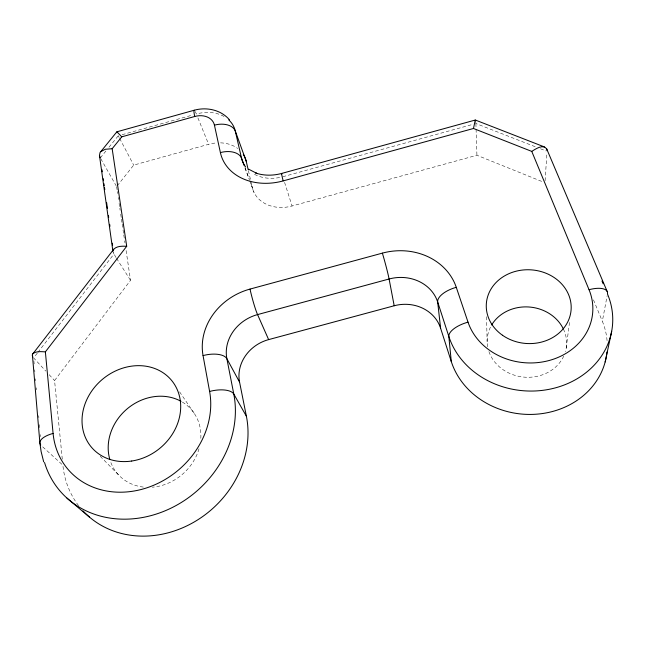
<?xml version="1.0" encoding="UTF-8"?>
<svg xmlns="http://www.w3.org/2000/svg" width="645" height="645" viewBox="0 0 645 645"><rect width="100%" height="100%" fill="white"/><g stroke="black" fill="none" stroke-linecap="round" stroke-linejoin="round"><path stroke-width="0.48" stroke-dasharray="3.23 2.42" d="M545.09 180.769L546.904 153.284M566.205 348.058L569.624 321.5M607.074 340.713A79.633 70.353 6.2 0 0 602.333 321.242L607.139 295.765M62.283 459.208L54.567 380.55L130.516 280.333L125.831 248.76M37.305 353.154L33.629 357.911L45.787 371.06M37.918 352.364L113.867 254.114L113.585 252.131M117.229 185.833L133.684 165.112L208.633 144.303A33.427 26.639 -21.8 0 1 216.768 142.908M100.33 157.896L105.893 151.035M108.989 147.221L118.269 135.781L117.326 133.854M122.123 134.7L192.476 115.076M282.792 176.746L472.003 124.598M251.058 184.164L252.364 187.711A34.048 27.687 -17.7 0 0 292.064 205.989L476.929 155.26L542.163 181.6M475.784 121.768L475.889 123.526L535.793 146.939M540.478 148.761L546.097 150.962M42.723 446.88L62.871 465.182M100.185 456.257L119.067 475.438M49.165 374.713L54.567 380.55M179.584 391.854L194.29 413.445M116.011 257.492L113.085 252.372M116.552 258.339L130.516 280.333M100.822 158.767L116.124 185.728M118.269 135.781L119.204 137.554M119.672 138.441L133.684 165.112M593.473 299.861L602.333 321.242M197.926 117.93L208.633 144.303M244.995 168.006L249.43 179.907M245.019 167.708L249.075 178.762M249.76 180.802L254.057 192.484M284.582 182.406L292.064 205.989M248.406 170.659L250.607 180.132M250.824 181.084L252.364 187.711M116.616 186.599L117.205 190.549M117.35 191.533L117.64 193.508M118.228 197.451L118.519 199.426M119.099 203.377L119.688 207.319M119.833 208.303L120.123 210.278M120.712 214.229L121.3 218.171M121.445 219.163L122.026 223.106M122.179 224.089L122.905 229.023M123.05 230.015L123.638 233.958M123.784 234.949L124.517 239.875M124.662 240.867L124.953 242.843M33.887 360.902L34.153 363.885M34.677 369.867L34.854 371.859M35.459 378.833L35.636 380.832M36.249 387.806L36.426 389.798M38.692 415.703L38.869 417.702M39.482 424.676L39.74 427.659M40.353 434.641L40.53 436.633M475.889 123.526L476.929 155.26M486.515 316.711L487.144 341.858M78.601 505.664A97.895 85.793 -41.5 0 1 62.968 466.109M220.558 142.851A33.427 26.639 -21.8 0 1 237.723 148.479M224.057 116.479A34.862 27.235 -21.6 0 0 196.33 114.004A17.488 1.596 74 0 0 195.258 111.593M182.382 402.093A48.899 42.828 -41.3 0 1 200.643 440.583M199.023 448.775A48.899 42.828 -41.3 0 1 152.309 487.209M143.335 487.08A48.899 42.828 -41.3 0 1 110.271 460.861M563.375 328.998A39.788 35.144 6.1 0 1 565.415 351.589M563.73 356.113A39.788 35.144 6.1 0 1 525.159 377.196A39.788 35.144 6.1 0 1 488.886 351.517M487.652 346.825A39.788 35.144 6.1 0 1 491.2 325.765M279.632 177.496A35.539 28.356 -17.7 0 1 253.3 173.69"/><path stroke-width="0.97" d="M112.972 251.187L113.689 249.301M40.716 444.961A20.616 8.24 -7.8 0 1 53.084 433.424L45.368 351.872L126.702 246.277L112.166 148.721L121.784 136.829L194.701 116.495A17.681 13.714 -21.6 0 1 214.438 125.162L220.397 152.599A54.116 42.884 -17.8 0 0 283.171 180.906L473.486 128.484L475.26 120.043L475.688 120.954M605.155 361.958L611.686 331.264M39.869 442.704L32.363 354.468L113.818 249.147C117.156 245.882 122.356 246.1 126.702 246.277M112.867 250.921L99.459 155.469L100.048 152.542L116.858 131.814L194.218 110.231C206.569 106.78 221.033 109.795 229.491 119.849M32.79 353.742C36.233 350.896 41.224 351.67 45.368 351.872M100.701 151.68L105.296 149.269L112.166 148.721M473.486 128.484L531.762 151.398C535.697 148.93 543.066 143.795 546.726 148.963L607.203 291.548M53.084 433.424A83.528 71.861 -39.6 0 0 141.956 489.289A83.528 71.861 -39.6 0 0 209.609 391.45L203.054 355.597A60.501 53.341 -25.3 0 1 250.018 289.081L382.372 253.13A60.953 53.785 -9.3 0 1 456.281 287.331L468.028 322.161A63.75 55.365 4.1 0 0 549.024 360.531A63.75 55.365 4.1 0 0 589.038 289.71L531.762 151.398M83.011 510.888A97.895 85.793 -41.5 0 0 194.201 521.982A97.895 85.793 -41.5 0 0 246.39 416.219L239.561 382.098A37.829 33.991 -26 0 1 268.634 339.609L394.192 305.762A38.095 34.249 -8.3 0 1 440.591 328.184L451.282 361.547A79.633 70.353 6.2 0 0 535.318 414.267A79.633 70.353 6.2 0 0 606.977 352.025M544.654 147.02L475.325 120.026L281.551 173.473C273.166 175.746 264.103 175.835 255.815 173.078L257.25 173.61L248.664 169.184M66.951 498.101L89.534 517.153M121.784 136.829L116.938 131.79L116.882 132.733M32.734 356.733L32.274 355.492M246.39 416.219L233.788 394.055L226.871 358.701A39.668 35.144 -25.5 0 1 257.557 314.591L389.096 278.995A39.958 35.435 -9.1 0 1 437.665 301.957L448.839 336.464L451.282 361.547M239.561 382.098L226.871 358.701A19.858 8.957 -11 0 0 203.054 355.597M100.273 157.791L99.459 155.469M268.634 339.609L257.557 314.591A19.245 1.645 74.9 0 1 250.018 289.081M601.987 281.018L603.164 283.792M546.726 148.963L547.049 150.68M244.326 165.829L241.528 158.219L235.296 131.056A34.862 27.235 -21.6 0 0 228.79 119.93M248.188 169.716L246.205 161.194L235.296 131.056A17.447 11.07 -11.7 0 0 214.438 125.162M43.691 461.868L41.111 451.548L39.974 443.51M394.192 305.762L389.096 278.995A19.334 0.839 74.8 0 0 382.372 253.13M101.999 169.796L102.281 171.78M103.256 178.73L103.539 180.713M103.958 183.688L104.232 185.671M104.514 187.655L104.788 189.638M106.61 202.53L107.441 208.48M108.424 215.43L108.699 217.413M109.674 224.355L109.956 226.339M112.327 243.197L112.609 245.181M440.591 328.184L437.665 301.957A20.132 9.086 -17.9 0 1 456.281 287.331M44.529 462.489A102.74 88.841 -40.1 0 0 160.024 512.783A102.74 88.841 -40.1 0 0 233.788 394.055A20.245 8.538 -11.2 0 0 209.609 391.45M468.028 322.161A20.535 8.667 -17.6 0 0 448.839 336.464A83.616 72.966 4.6 0 0 555.272 387.895A83.616 72.966 4.6 0 0 607.477 293.983A21.059 8.57 -20.3 0 0 589.038 289.71M245.697 167.039A35.539 28.356 -17.7 0 1 241.528 158.219A17.754 10.852 -11.8 0 0 220.397 152.599M243.31 154.389A33.427 26.639 -21.8 0 1 246.205 161.194M109.787 459.304A48.899 42.828 -41.3 0 1 127.895 408.245A48.899 42.828 -41.3 0 1 181.068 401.327M491.651 324.975A39.788 35.144 6.1 0 1 528.36 306.956A39.788 35.144 6.1 0 1 563.375 328.998M194.701 116.495A17.488 1.596 74 0 1 194.653 110.593M283.171 180.906A18.302 0.524 74.7 0 1 281.849 173.981M131.685 461.03A52.172 44.868 -39.6 0 0 173.924 383.549A52.172 44.868 -39.6 0 0 88.47 396.312A52.172 44.868 -39.6 0 0 131.685 461.03M502.487 335.247A42.489 36.894 4 0 0 570.76 312.648A42.489 36.894 4 0 0 512.928 272.134A42.489 36.894 4 0 0 502.487 335.247"/></g></svg>
